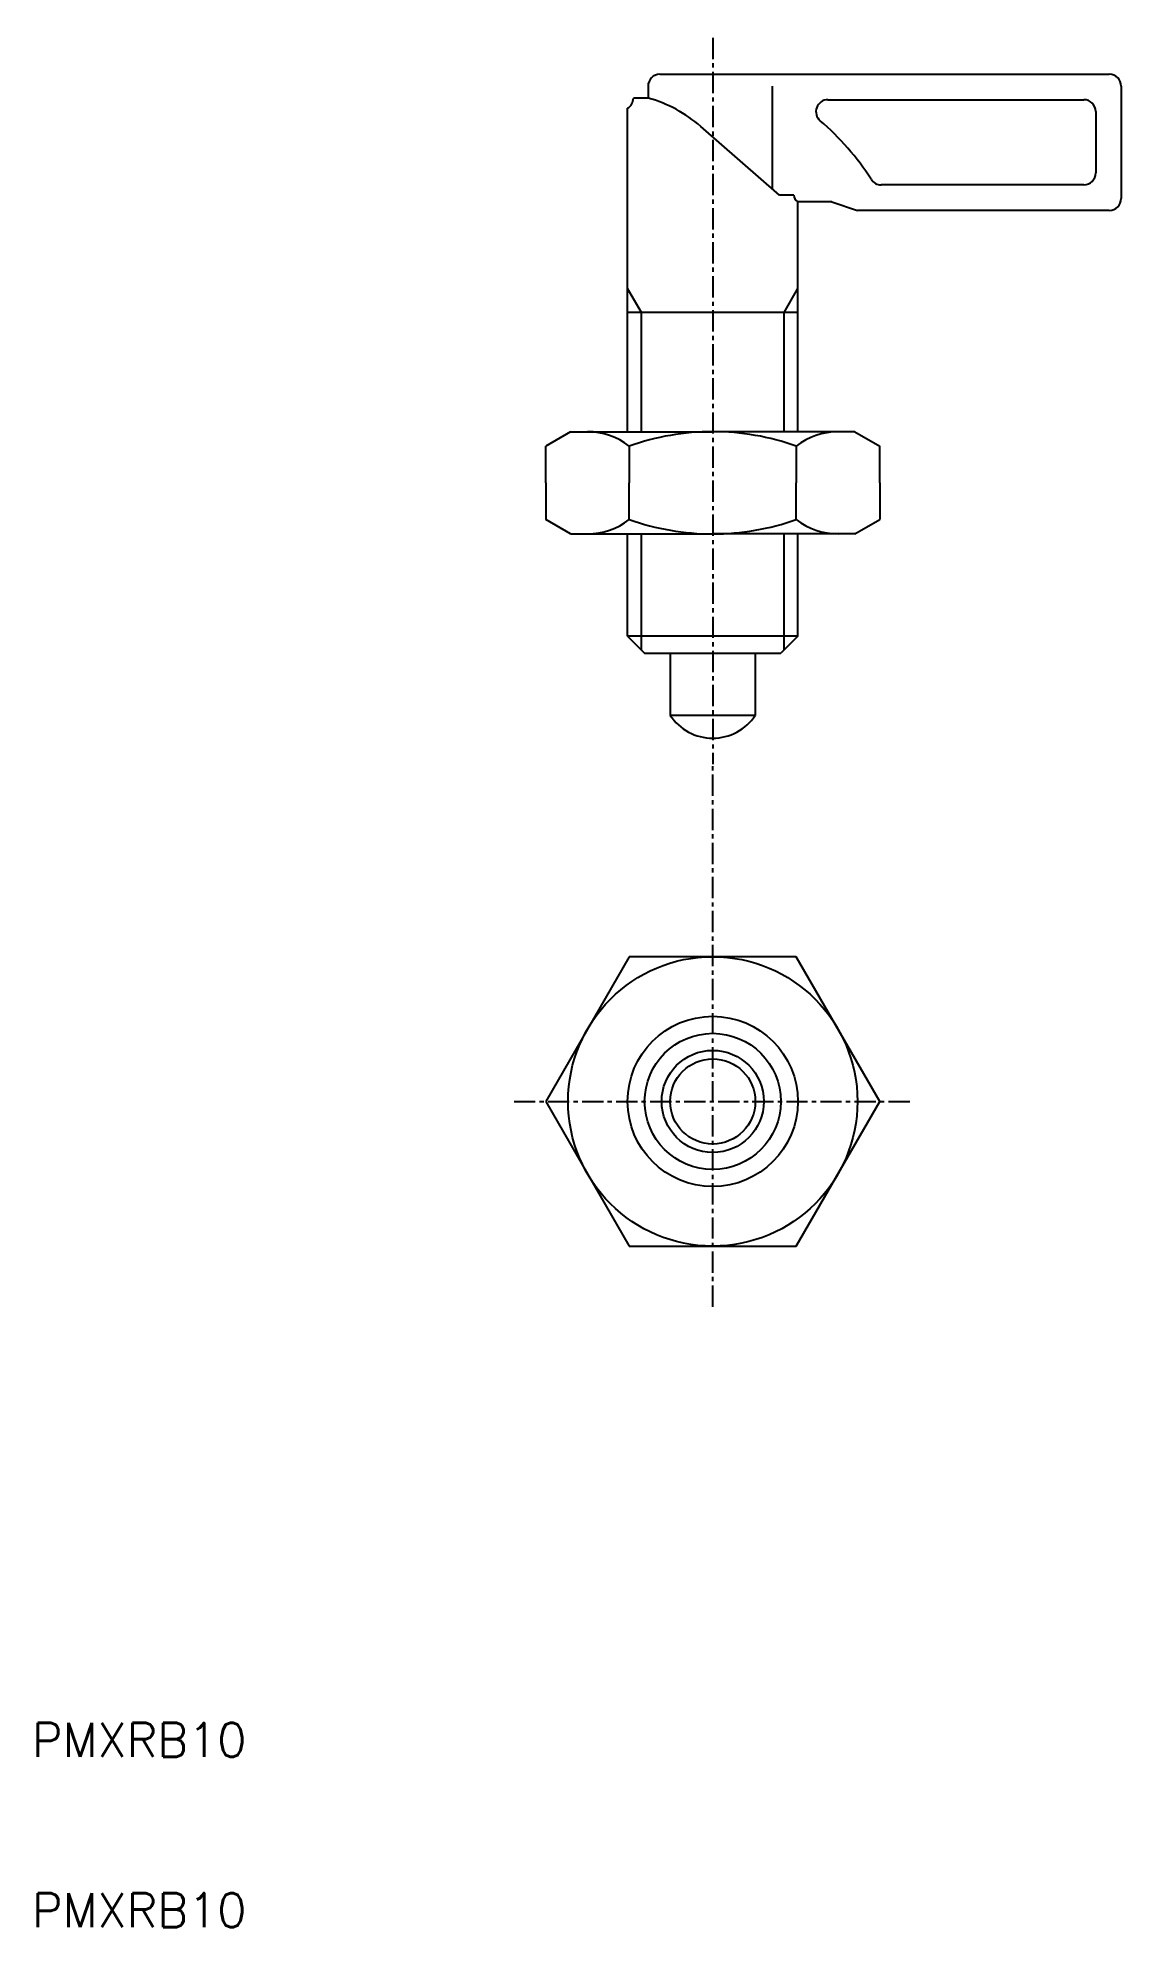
# Model space of a CAD drawing. Extents: x 10 to 74, y 10 to 121.
import ezdxf

# ---------------------------------------------------------------- set-up
doc = ezdxf.new("R2010")
doc.units = 0
doc.linetypes.add('CENTER', pattern=[2, 1.25, -0.25, 0.25, -0.25])
doc.layers.get('0').update_dxf_attribs({"linetype": 'CONTINUOUS'})
doc.layers.add('CENTER', color=1, linetype='CENTER')
doc.styles.get("Standard").update_dxf_attribs({"font": 'txt.shx'})

msp = doc.modelspace()

# ---------------------------------------------------------------- linework, layer by layer
at = {"color": 7, "linetype": 'CONTINUOUS'}
for p, q in [((46.9, 118.833155), (50, 118.833155)), ((50, 118.833155), (73.3, 118.833155)), ((46.2, 118.133155), (46.2, 117.433155)), ((53.491418, 118.133155), (53.491418, 112.109091)), ((74, 118.133155), (74, 111.533155)), ((45, 97.833155), (45, 116.833155)), ((46.205267, 117.433155), (45.335238, 117.433155)), ((56.765481, 117.333155), (71.8, 117.333155)), ((72.5, 116.633155), (72.5, 113.033155)), ((53.923009, 111.733155), (49.29557, 115.763872)), ((71.8, 112.333155), (59.891896, 112.333155)), ((54.769696, 111.733155), (53.923009, 111.733155)), ((57, 111.333155), (55, 111.333155)), ((55, 97.833155), (55, 111.333155)), ((57, 111.333155), (58.5, 110.833155)), ((73.3, 110.833155), (58.5, 110.833155)), ((55, 104.833155), (45, 104.833155)), ((41.643836, 97.833155), (40.185045, 96.990922)), ((41.643836, 97.833155), (50, 97.833155)), ((58.356163, 97.833155), (50, 97.833155)), ((58.356163, 97.833155), (59.814954, 96.990922)), ((40.185045, 94.833155), (40.185045, 96.990922)), ((45.092523, 96.990922), (45.092523, 94.833155)), ((54.907477, 96.990922), (54.907477, 94.833155)), ((59.814954, 94.833155), (59.814954, 96.990922)), ((40.185045, 94.833155), (40.185045, 92.675388)), ((45.092523, 92.675388), (45.092523, 94.833155)), ((54.907477, 92.675388), (54.907477, 94.833155)), ((59.814954, 94.833155), (59.814954, 92.675388)), ((41.643836, 91.833155), (40.185045, 92.675388)), ((58.356163, 91.833155), (59.814954, 92.675388)), ((41.643836, 91.833155), (50, 91.833155)), ((45, 85.833155), (45, 91.833155)), ((58.356163, 91.833155), (50, 91.833155)), ((55, 85.833155), (55, 91.833155)), ((45, 85.833155), (46, 84.833155)), ((55, 85.833155), (45, 85.833155)), ((55, 85.833155), (54, 84.833155)), ((46, 84.833155), (54, 84.833155)), ((47.5, 84.833155), (47.5, 81.174843)), ((52.5, 84.833155), (52.5, 81.174843)), ((52.5, 81.174843), (47.5, 81.174843)), ((45.092523, 67), (40.185045, 58.5)), ((54.907477, 67), (45.092523, 67)), ((59.814954, 58.5), (54.907477, 67)), ((40.185045, 58.5), (45.092523, 50)), ((54.907477, 50), (59.814954, 58.5)), ((45.092523, 50), (54.907477, 50))]:
    msp.add_line(p, q, dxfattribs=at)
at = {"color": 3, "linetype": 'CONTINUOUS'}
for p, q in [((45.812, 104.833155), (45, 106.23958)), ((54.188, 104.833155), (55, 106.23958)), ((45.812, 97.833155), (45.812, 104.833155)), ((54.188, 97.833155), (54.188, 104.833155)), ((45.812, 85.021155), (45.812, 91.833155)), ((54.188, 85.021155), (54.188, 91.833155))]:
    msp.add_line(p, q, dxfattribs=at)
at = {"color": 7, "linetype": 'CONTINUOUS'}
for radius in [8.5, 5, 3, 2.5]:
    msp.add_circle((50, 58.5), radius, dxfattribs=at)
at = {"color": 3, "linetype": 'CONTINUOUS'}
msp.add_circle((50, 58.5), 4, dxfattribs=at)
at = {"color": 7, "linetype": 'CONTINUOUS'}
for centre, radius, start, end in [((46.9, 118.133155), 0.7, 90, 180), ((73.3, 118.133155), 0.7, 0, 90), ((44.630688, 117.433155), 0.70455, 301.613125, 0), ((44.041053, 109.731455), 8, 48.942605, 74.304385), ((56.765481, 116.633155), 0.7, 90, 229.706752), ((71.8, 116.633155), 0.7, 0, 90), ((46.612292, 104.658066), 15, 32.238529, 49.706752), ((59.891896, 113.033155), 0.7, 212.238529, 270), ((71.8, 113.033155), 0.7, 270, 0), ((55.232215, 111.733155), 0.462519, 180, 239.863231), ((73.3, 111.533155), 0.7, 270, 0), ((42.638784, 93.837712), 3.995443, 52.110953, 90), ((50, 83.114734), 14.718421, 90, 109.476741), ((50, 83.114734), 14.718421, 70.523259, 90), ((57.361216, 93.837712), 3.995443, 90, 127.889047), ((42.638784, 95.828598), 3.995443, 270, 307.889047), ((50, 106.551576), 14.718421, 250.523259, 270), ((50, 106.551576), 14.718421, 270, 289.476741), ((57.361216, 95.828598), 3.995443, 232.110953, 270), ((50, 82.833155), 3, 213.55730976, 326.44269024)]:
    msp.add_arc(centre, radius, start, end, dxfattribs=at)
at = {"layer": 'CENTER', "color": 1, "linetype": 'CENTER'}
for p, q in [((50, 120.970719), (50, 78.304815)), ((50, 46.442069), (50, 78.304815)), ((38.32385, 58.5), (61.792803, 58.5))]:
    msp.add_line(p, q, dxfattribs=at)

# ---------------------------------------------------------------- texts
at = {"color": 7, "linetype": 'CONTINUOUS'}
for p in [(10, 20), (10, 10)]:
    msp.add_text('PMXRB10', height=2, dxfattribs=at).set_placement(p)

doc.saveas('drawing.dxf')
